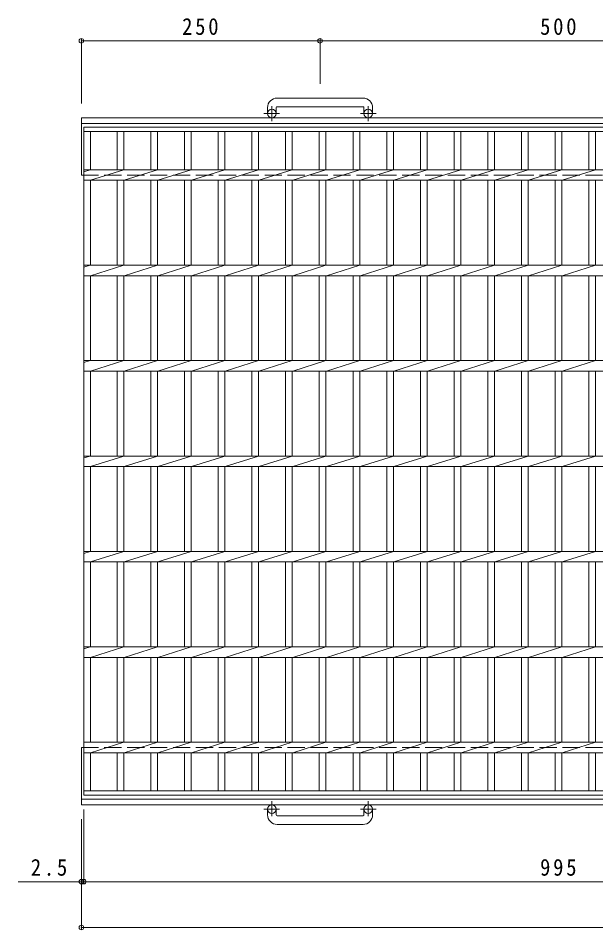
# Model space of a CAD drawing. Units: millimetres, scale not verified. Extents: x -928 to 979, y -824 to 813.
# Drawn here: x -928 to -323, y -260 to 696 of the extents above; entities that cross this region are included whole.
import ezdxf

# ---------------------------------------------------------------- set-up
doc = ezdxf.new("R2010")
doc.units = ezdxf.units.MM
doc.header["$LTSCALE"] = 6
doc.header["$PDMODE"] = 32
doc.header["$PDSIZE"] = 4.8
doc.linetypes.add('CHAIN1', pattern=[8, 5, -1, 1, -1])
doc.linetypes.add('DASHED3', pattern=[4, 3, -1])
for name, color, linetype, lineweight in [('B-1_ピット', 2, 'Continuous', 9), ('B-2_蓋', 3, 'Continuous', 9), ('B-4_寸法', 7, 'Continuous', 9)]:
    doc.layers.add(name, color=color, linetype=linetype, lineweight=lineweight)
doc.styles.add('ＭＳ ゴシック', font='')
doc.styles.get('ＭＳ ゴシック').set_extended_font_data('MS Gothic')

msp = doc.modelspace()

# ---------------------------------------------------------------- linework, layer by layer
at = {"layer": 'B-1_ピット'}
for p, q in [((-566.397, 611.84), (-656.397, 611.84)), ((-666.397, 601.841), (-666.397, 595.74)), ((-657.397, 601.841), (-657.397, 595.74)), ((-656.397, 602.84), (-566.397, 602.84)), ((-565.397, 601.841), (-565.397, 595.74)), ((-556.397, 601.841), (-556.397, 595.74)), ((-861.397, 531.241), (-861.397, 591.24)), ((287.252, 591.24), (-861.397, 591.24)), ((287.252, 585.24), (-861.397, 585.24)), ((-861.397, -68.76), (-861.397, -128.76)), ((287.252, -122.76), (-861.397, -122.76)), ((287.252, -128.76), (-861.397, -128.76)), ((-666.397, -139.361), (-666.397, -133.261)), ((-657.397, -139.361), (-657.397, -133.261)), ((-565.397, -139.361), (-565.397, -133.261)), ((-556.397, -139.361), (-556.397, -133.261)), ((-656.397, -140.361), (-566.397, -140.361)), ((-566.397, -149.36), (-656.397, -149.36))]:
    msp.add_line(p, q, dxfattribs=at)
at = {"layer": 'B-1_ピット', "linetype": 'CHAIN1'}
for p, q in [((-661.897, 587.633), (-661.897, 603.231)), ((-560.897, 587.633), (-560.897, 603.231)), ((-653.733, 595.74), (-670.141, 595.74)), ((-552.734, 595.74), (-569.14, 595.74)), ((-653.733, -133.261), (-670.141, -133.261)), ((-661.897, -125.154), (-661.897, -140.75)), ((-552.734, -133.261), (-569.14, -133.261)), ((-560.897, -125.154), (-560.897, -140.75))]:
    msp.add_line(p, q, dxfattribs=at)
at = {"layer": 'B-1_ピット', "linetype": 'DASHED3'}
for p, q in [((-861.397, 531.241), (287.252, 531.241)), ((-861.397, -68.76), (287.252, -68.76))]:
    msp.add_line(p, q, dxfattribs=at)
at = {"layer": 'B-1_ピット'}
for centre in [(-661.897, 595.74), (-560.897, 595.74), (-661.897, -133.261), (-560.897, -133.261)]:
    msp.add_circle(centre, 4.5, dxfattribs=at)
for centre, radius, start, end in [((-656.397, 601.841), 10, 90, 180), ((-566.397, 601.841), 10, 0, 90), ((-656.397, 601.841), 1, 90, 180), ((-566.397, 601.841), 1, 0, 90), ((-656.397, -139.361), 10, 180, 270), ((-656.397, -139.361), 1, 180, 270), ((-566.397, -139.361), 10, 270, 0), ((-566.397, -139.361), 1, 270, 0)]:
    msp.add_arc(centre, radius, start, end, dxfattribs=at)
at = {"layer": 'B-2_蓋'}
for p, q in [((-858.897, 581.241), (136.104, 581.241)), ((-858.897, -118.76), (-858.897, 581.241)), ((-858.897, 576.741), (136.104, 576.741)), ((-851.896, 536.74), (-851.896, 576.741)), ((-823.996, 576.741), (-823.996, 536.74)), ((-816.996, 576.741), (-816.996, 536.74)), ((-788.696, 576.741), (-788.696, 536.74)), ((-781.696, 576.741), (-781.696, 536.74)), ((-753.396, 576.741), (-753.396, 536.74)), ((-746.396, 576.741), (-746.396, 536.74)), ((-718.096, 576.741), (-718.096, 536.74)), ((-711.097, 576.741), (-711.097, 536.74)), ((-682.796, 576.741), (-682.796, 536.74)), ((-675.796, 576.741), (-675.796, 536.74)), ((-647.496, 576.741), (-647.496, 536.74)), ((-640.496, 576.741), (-640.496, 536.74)), ((-612.196, 576.741), (-612.196, 536.74)), ((-605.197, 576.741), (-605.197, 536.74)), ((-576.896, 576.741), (-576.896, 536.74)), ((-569.896, 576.741), (-569.896, 536.74)), ((-541.596, 576.741), (-541.596, 536.74)), ((-534.596, 576.741), (-534.596, 536.74)), ((-506.296, 576.741), (-506.296, 536.74)), ((-499.296, 576.741), (-499.296, 536.74)), ((-470.996, 576.741), (-470.996, 536.74)), ((-463.996, 576.741), (-463.996, 536.74)), ((-435.697, 576.741), (-435.697, 536.74)), ((-428.696, 576.741), (-428.696, 536.74)), ((-400.396, 576.741), (-400.396, 536.74)), ((-393.396, 576.741), (-393.396, 536.74)), ((-365.096, 576.741), (-365.096, 536.74)), ((-358.096, 576.741), (-358.096, 536.74)), ((-329.797, 576.741), (-329.797, 536.74)), ((-322.797, 576.741), (-322.797, 536.74)), ((-858.897, 536.74), (136.104, 536.74)), ((-858.897, 534.659), (-852.296, 536.74)), ((-851.896, 525.741), (-816.996, 536.74)), ((-816.596, 525.741), (-781.697, 536.74)), ((-781.296, 525.741), (-746.397, 536.74)), ((-745.996, 525.741), (-711.097, 536.74)), ((-710.697, 525.741), (-675.797, 536.74)), ((-675.396, 525.741), (-640.497, 536.74)), ((-640.096, 525.741), (-605.197, 536.74)), ((-604.796, 525.741), (-569.896, 536.74)), ((-569.496, 525.741), (-534.597, 536.74)), ((-534.196, 525.741), (-499.296, 536.74)), ((-498.897, 525.741), (-463.997, 536.74)), ((-463.596, 525.741), (-428.696, 536.74)), ((-428.296, 525.741), (-393.396, 536.74)), ((-392.997, 525.741), (-358.097, 536.74)), ((-357.696, 525.741), (-322.797, 536.74)), ((-858.897, 525.741), (136.104, 525.741)), ((-851.896, 436.74), (-851.896, 525.741)), ((-823.996, 525.741), (-823.996, 436.74)), ((-816.996, 525.741), (-816.996, 436.74)), ((-788.696, 525.741), (-788.696, 436.74)), ((-781.696, 525.741), (-781.696, 436.74)), ((-753.396, 525.741), (-753.396, 436.74)), ((-746.396, 525.741), (-746.396, 436.74)), ((-718.096, 525.741), (-718.096, 436.74)), ((-711.097, 525.741), (-711.097, 436.74)), ((-682.796, 525.741), (-682.796, 436.74)), ((-675.796, 525.741), (-675.796, 436.74)), ((-647.496, 525.741), (-647.496, 436.74)), ((-640.496, 525.741), (-640.496, 436.74)), ((-612.196, 525.741), (-612.196, 436.74)), ((-605.197, 525.741), (-605.197, 436.74)), ((-576.896, 525.741), (-576.896, 436.74)), ((-569.896, 525.741), (-569.896, 436.74)), ((-541.596, 525.741), (-541.596, 436.74)), ((-534.596, 525.741), (-534.596, 436.74)), ((-506.296, 525.741), (-506.296, 436.74)), ((-499.296, 525.741), (-499.296, 436.74)), ((-470.996, 525.741), (-470.996, 436.74)), ((-463.996, 525.741), (-463.996, 436.74)), ((-435.697, 525.741), (-435.697, 436.74)), ((-428.696, 525.741), (-428.696, 436.74)), ((-400.396, 525.741), (-400.396, 436.74)), ((-393.396, 525.741), (-393.396, 436.74)), ((-365.096, 525.741), (-365.096, 436.74)), ((-358.096, 525.741), (-358.096, 436.74)), ((-329.797, 525.741), (-329.797, 436.74)), ((-322.797, 525.741), (-322.797, 436.74)), ((-858.897, 436.74), (136.104, 436.74)), ((-858.897, 434.659), (-852.296, 436.74)), ((-851.896, 425.741), (-816.996, 436.74)), ((-816.596, 425.741), (-781.697, 436.74)), ((-781.296, 425.741), (-746.397, 436.74)), ((-745.996, 425.741), (-711.097, 436.74)), ((-710.697, 425.741), (-675.797, 436.74)), ((-675.396, 425.741), (-640.497, 436.74)), ((-640.096, 425.741), (-605.197, 436.74)), ((-604.796, 425.741), (-569.896, 436.74)), ((-569.496, 425.741), (-534.597, 436.74)), ((-534.196, 425.741), (-499.296, 436.74)), ((-498.897, 425.741), (-463.997, 436.74)), ((-463.596, 425.741), (-428.696, 436.74)), ((-428.296, 425.741), (-393.396, 436.74)), ((-392.997, 425.741), (-358.097, 436.74)), ((-357.696, 425.741), (-322.797, 436.74)), ((-858.897, 425.741), (136.104, 425.741)), ((-851.896, 336.74), (-851.896, 425.741)), ((-823.996, 425.741), (-823.996, 336.74)), ((-816.996, 425.741), (-816.996, 336.74)), ((-788.696, 425.741), (-788.696, 336.74)), ((-781.696, 425.741), (-781.696, 336.74)), ((-753.396, 425.741), (-753.396, 336.74)), ((-746.396, 425.741), (-746.396, 336.74)), ((-718.096, 425.741), (-718.096, 336.74)), ((-711.097, 425.741), (-711.097, 336.74)), ((-682.796, 425.741), (-682.796, 336.74)), ((-675.796, 425.741), (-675.796, 336.74)), ((-647.496, 425.741), (-647.496, 336.74)), ((-640.496, 425.741), (-640.496, 336.74)), ((-612.196, 425.741), (-612.196, 336.74)), ((-605.197, 425.741), (-605.197, 336.74)), ((-576.896, 425.741), (-576.896, 336.74)), ((-569.896, 425.741), (-569.896, 336.74)), ((-541.596, 425.741), (-541.596, 336.74)), ((-534.596, 425.741), (-534.596, 336.74)), ((-506.296, 425.741), (-506.296, 336.74)), ((-499.296, 425.741), (-499.296, 336.74)), ((-470.996, 425.741), (-470.996, 336.74)), ((-463.996, 425.741), (-463.996, 336.74)), ((-435.697, 425.741), (-435.697, 336.74)), ((-428.696, 425.741), (-428.696, 336.74)), ((-400.396, 425.741), (-400.396, 336.74)), ((-393.396, 425.741), (-393.396, 336.74)), ((-365.096, 425.741), (-365.096, 336.74)), ((-358.096, 425.741), (-358.096, 336.74)), ((-329.797, 425.741), (-329.797, 336.74)), ((-322.797, 425.741), (-322.797, 336.74)), ((-858.897, 336.74), (136.104, 336.74)), ((-858.897, 334.66), (-852.296, 336.74)), ((-851.896, 325.74), (-816.996, 336.74)), ((-816.596, 325.74), (-781.697, 336.74)), ((-781.296, 325.74), (-746.397, 336.74)), ((-745.996, 325.74), (-711.097, 336.74)), ((-710.697, 325.74), (-675.797, 336.74)), ((-675.396, 325.74), (-640.497, 336.74)), ((-640.096, 325.74), (-605.197, 336.74)), ((-604.796, 325.74), (-569.896, 336.74)), ((-569.496, 325.74), (-534.597, 336.74)), ((-534.196, 325.74), (-499.296, 336.74)), ((-498.897, 325.74), (-463.997, 336.74)), ((-463.596, 325.74), (-428.696, 336.74)), ((-428.296, 325.74), (-393.396, 336.74)), ((-392.997, 325.74), (-358.097, 336.74)), ((-357.696, 325.74), (-322.797, 336.74)), ((-858.897, 325.74), (136.104, 325.74)), ((-851.896, 236.74), (-851.896, 325.74)), ((-823.996, 325.74), (-823.996, 236.74)), ((-816.996, 325.74), (-816.996, 236.74)), ((-788.696, 325.74), (-788.696, 236.74)), ((-781.696, 325.74), (-781.696, 236.74)), ((-753.396, 325.74), (-753.396, 236.74)), ((-746.396, 325.74), (-746.396, 236.74)), ((-718.096, 325.74), (-718.096, 236.74)), ((-711.097, 325.74), (-711.097, 236.74)), ((-682.796, 325.74), (-682.796, 236.74)), ((-675.796, 325.74), (-675.796, 236.74)), ((-647.496, 325.74), (-647.496, 236.74)), ((-640.496, 325.74), (-640.496, 236.74)), ((-612.196, 325.74), (-612.196, 236.74)), ((-605.197, 325.74), (-605.197, 236.74)), ((-576.896, 325.74), (-576.896, 236.74)), ((-569.896, 325.74), (-569.896, 236.74)), ((-541.596, 325.74), (-541.596, 236.74)), ((-534.596, 325.74), (-534.596, 236.74)), ((-506.296, 325.74), (-506.296, 236.74)), ((-499.296, 325.74), (-499.296, 236.74)), ((-470.996, 325.74), (-470.996, 236.74)), ((-463.996, 325.74), (-463.996, 236.74)), ((-435.697, 325.74), (-435.697, 236.74)), ((-428.696, 325.74), (-428.696, 236.74)), ((-400.396, 325.74), (-400.396, 236.74)), ((-393.396, 325.74), (-393.396, 236.74)), ((-365.096, 325.74), (-365.096, 236.74)), ((-358.096, 325.74), (-358.096, 236.74)), ((-329.797, 325.74), (-329.797, 236.74)), ((-322.797, 325.74), (-322.797, 236.74)), ((-858.897, 236.74), (136.104, 236.74)), ((-858.897, 234.659), (-852.296, 236.74)), ((-851.896, 225.74), (-816.996, 236.74)), ((-816.596, 225.74), (-781.697, 236.74)), ((-781.296, 225.74), (-746.397, 236.74)), ((-745.996, 225.74), (-711.097, 236.74)), ((-710.697, 225.74), (-675.797, 236.74)), ((-675.396, 225.74), (-640.497, 236.74)), ((-640.096, 225.74), (-605.197, 236.74)), ((-604.796, 225.74), (-569.896, 236.74)), ((-569.496, 225.74), (-534.597, 236.74)), ((-534.196, 225.74), (-499.296, 236.74)), ((-498.897, 225.74), (-463.997, 236.74)), ((-463.596, 225.74), (-428.696, 236.74)), ((-428.296, 225.74), (-393.396, 236.74)), ((-392.997, 225.74), (-358.097, 236.74)), ((-357.696, 225.74), (-322.797, 236.74)), ((-858.897, 225.74), (136.104, 225.74)), ((-851.896, 136.74), (-851.896, 225.74)), ((-823.996, 225.74), (-823.996, 136.74)), ((-816.996, 225.74), (-816.996, 136.74)), ((-788.696, 225.74), (-788.696, 136.74)), ((-781.696, 225.74), (-781.696, 136.74)), ((-753.396, 225.74), (-753.396, 136.74)), ((-746.396, 225.74), (-746.396, 136.74)), ((-718.096, 225.74), (-718.096, 136.74)), ((-711.097, 225.74), (-711.097, 136.74)), ((-682.796, 225.74), (-682.796, 136.74)), ((-675.796, 225.74), (-675.796, 136.74)), ((-647.496, 225.74), (-647.496, 136.74)), ((-640.496, 225.74), (-640.496, 136.74)), ((-612.196, 225.74), (-612.196, 136.74)), ((-605.197, 225.74), (-605.197, 136.74)), ((-576.896, 225.74), (-576.896, 136.74)), ((-569.896, 225.74), (-569.896, 136.74)), ((-541.596, 225.74), (-541.596, 136.74)), ((-534.596, 225.74), (-534.596, 136.74)), ((-506.296, 225.74), (-506.296, 136.74)), ((-499.296, 225.74), (-499.296, 136.74)), ((-470.996, 225.74), (-470.996, 136.74)), ((-463.996, 225.74), (-463.996, 136.74)), ((-435.697, 225.74), (-435.697, 136.74)), ((-428.696, 225.74), (-428.696, 136.74)), ((-400.396, 225.74), (-400.396, 136.74)), ((-393.396, 225.74), (-393.396, 136.74)), ((-365.096, 225.74), (-365.096, 136.74)), ((-358.096, 225.74), (-358.096, 136.74)), ((-329.797, 225.74), (-329.797, 136.74)), ((-322.797, 225.74), (-322.797, 136.74)), ((-858.897, 136.74), (136.104, 136.74)), ((-858.897, 134.659), (-852.296, 136.74)), ((-851.896, 125.74), (-816.996, 136.74)), ((-816.596, 125.74), (-781.697, 136.74)), ((-781.296, 125.74), (-746.397, 136.74)), ((-745.996, 125.74), (-711.097, 136.74)), ((-710.697, 125.74), (-675.797, 136.74)), ((-675.396, 125.74), (-640.497, 136.74)), ((-640.096, 125.74), (-605.197, 136.74)), ((-604.796, 125.74), (-569.896, 136.74)), ((-569.496, 125.74), (-534.597, 136.74)), ((-534.196, 125.74), (-499.296, 136.74)), ((-498.897, 125.74), (-463.997, 136.74)), ((-463.596, 125.74), (-428.696, 136.74)), ((-428.296, 125.74), (-393.396, 136.74)), ((-392.997, 125.74), (-358.097, 136.74)), ((-357.696, 125.74), (-322.797, 136.74)), ((-858.897, 125.74), (136.104, 125.74)), ((-851.896, 36.74), (-851.896, 125.74)), ((-823.996, 125.74), (-823.996, 36.74)), ((-816.996, 125.74), (-816.996, 36.74)), ((-788.696, 125.74), (-788.696, 36.74)), ((-781.696, 125.74), (-781.696, 36.74)), ((-753.396, 125.74), (-753.396, 36.74)), ((-746.396, 125.74), (-746.396, 36.74)), ((-718.096, 125.74), (-718.096, 36.74)), ((-711.097, 125.74), (-711.097, 36.74)), ((-682.796, 125.74), (-682.796, 36.74)), ((-675.796, 125.74), (-675.796, 36.74)), ((-647.496, 125.74), (-647.496, 36.74)), ((-640.496, 125.74), (-640.496, 36.74)), ((-612.196, 125.74), (-612.196, 36.74)), ((-605.197, 125.74), (-605.197, 36.74)), ((-576.896, 125.74), (-576.896, 36.74)), ((-569.896, 125.74), (-569.896, 36.74)), ((-541.596, 125.74), (-541.596, 36.74)), ((-534.596, 125.74), (-534.596, 36.74)), ((-506.296, 125.74), (-506.296, 36.74)), ((-499.296, 125.74), (-499.296, 36.74)), ((-470.996, 125.74), (-470.996, 36.74)), ((-463.996, 125.74), (-463.996, 36.74)), ((-435.697, 125.74), (-435.697, 36.74)), ((-428.696, 125.74), (-428.696, 36.74)), ((-400.396, 125.74), (-400.396, 36.74)), ((-393.396, 125.74), (-393.396, 36.74)), ((-365.096, 125.74), (-365.096, 36.74)), ((-358.096, 125.74), (-358.096, 36.74)), ((-329.797, 125.74), (-329.797, 36.74)), ((-322.797, 125.74), (-322.797, 36.74)), ((-858.897, 36.74), (136.104, 36.74)), ((-858.897, 34.659), (-852.296, 36.74)), ((-851.896, 25.74), (-816.996, 36.74)), ((-816.596, 25.74), (-781.697, 36.74)), ((-781.296, 25.74), (-746.397, 36.74)), ((-745.996, 25.74), (-711.097, 36.74)), ((-710.697, 25.74), (-675.797, 36.74)), ((-675.396, 25.74), (-640.497, 36.74)), ((-640.096, 25.74), (-605.197, 36.74)), ((-604.796, 25.74), (-569.896, 36.74)), ((-569.496, 25.74), (-534.597, 36.74)), ((-534.196, 25.74), (-499.296, 36.74)), ((-498.897, 25.74), (-463.997, 36.74)), ((-463.596, 25.74), (-428.696, 36.74)), ((-428.296, 25.74), (-393.396, 36.74)), ((-392.997, 25.74), (-358.097, 36.74)), ((-357.696, 25.74), (-322.797, 36.74)), ((-858.897, 25.74), (136.104, 25.74)), ((-851.896, -63.26), (-851.896, 25.74)), ((-823.996, 25.74), (-823.996, -63.26)), ((-816.996, 25.74), (-816.996, -63.26)), ((-788.696, 25.74), (-788.696, -63.26)), ((-781.696, 25.74), (-781.696, -63.26)), ((-753.396, 25.74), (-753.396, -63.26)), ((-746.396, 25.74), (-746.396, -63.26)), ((-718.096, 25.74), (-718.096, -63.26)), ((-711.097, 25.74), (-711.097, -63.26)), ((-682.796, 25.74), (-682.796, -63.26)), ((-675.796, 25.74), (-675.796, -63.26)), ((-647.496, 25.74), (-647.496, -63.26)), ((-640.496, 25.74), (-640.496, -63.26)), ((-612.196, 25.74), (-612.196, -63.26)), ((-605.197, 25.74), (-605.197, -63.26)), ((-576.896, 25.74), (-576.896, -63.26)), ((-569.896, 25.74), (-569.896, -63.26)), ((-541.596, 25.74), (-541.596, -63.26)), ((-534.596, 25.74), (-534.596, -63.26)), ((-506.296, 25.74), (-506.296, -63.26)), ((-499.296, 25.74), (-499.296, -63.26)), ((-470.996, 25.74), (-470.996, -63.26)), ((-463.996, 25.74), (-463.996, -63.26)), ((-435.697, 25.74), (-435.697, -63.26)), ((-428.696, 25.74), (-428.696, -63.26)), ((-400.396, 25.74), (-400.396, -63.26)), ((-393.396, 25.74), (-393.396, -63.26)), ((-365.096, 25.74), (-365.096, -63.26)), ((-358.096, 25.74), (-358.096, -63.26)), ((-329.797, 25.74), (-329.797, -63.26)), ((-322.797, 25.74), (-322.797, -63.26)), ((-858.897, -63.26), (136.104, -63.26)), ((-851.896, -74.259), (-816.996, -63.259)), ((-816.596, -74.259), (-781.697, -63.259)), ((-781.296, -74.259), (-746.397, -63.259)), ((-745.996, -74.259), (-711.097, -63.259)), ((-710.697, -74.259), (-675.797, -63.259)), ((-675.396, -74.259), (-640.497, -63.259)), ((-640.096, -74.259), (-605.197, -63.259)), ((-604.796, -74.259), (-569.896, -63.259)), ((-569.496, -74.259), (-534.597, -63.259)), ((-534.196, -74.259), (-499.296, -63.259)), ((-498.897, -74.259), (-463.997, -63.259)), ((-463.596, -74.259), (-428.696, -63.259)), ((-428.296, -74.259), (-393.396, -63.259)), ((-392.997, -74.259), (-358.097, -63.259)), ((-357.696, -74.259), (-322.797, -63.259)), ((-858.897, -74.259), (136.104, -74.259)), ((-851.896, -114.26), (-851.896, -74.259)), ((-823.996, -74.259), (-823.996, -114.26)), ((-816.996, -74.259), (-816.996, -114.26)), ((-788.696, -74.259), (-788.696, -114.26)), ((-781.696, -74.259), (-781.696, -114.26)), ((-753.396, -74.259), (-753.396, -114.26)), ((-746.396, -74.259), (-746.396, -114.26)), ((-718.096, -74.259), (-718.096, -114.26)), ((-711.097, -74.259), (-711.097, -114.26)), ((-682.796, -74.259), (-682.796, -114.26)), ((-675.796, -74.259), (-675.796, -114.26)), ((-647.496, -74.259), (-647.496, -114.26)), ((-640.496, -74.259), (-640.496, -114.26)), ((-612.196, -74.259), (-612.196, -114.26)), ((-605.197, -74.259), (-605.197, -114.26)), ((-576.896, -74.259), (-576.896, -114.26)), ((-569.896, -74.259), (-569.896, -114.26)), ((-541.596, -74.259), (-541.596, -114.26)), ((-534.596, -74.259), (-534.596, -114.26)), ((-506.296, -74.259), (-506.296, -114.26)), ((-499.296, -74.259), (-499.296, -114.26)), ((-470.996, -74.259), (-470.996, -114.26)), ((-463.996, -74.259), (-463.996, -114.26)), ((-435.697, -74.259), (-435.697, -114.26)), ((-428.696, -74.259), (-428.696, -114.26)), ((-400.396, -74.259), (-400.396, -114.26)), ((-393.396, -74.259), (-393.396, -114.26)), ((-365.096, -74.259), (-365.096, -114.26)), ((-358.096, -74.259), (-358.096, -114.26)), ((-329.797, -74.259), (-329.797, -114.26)), ((-322.797, -74.259), (-322.797, -114.26)), ((136.104, -114.26), (-858.897, -114.26)), ((136.104, -118.76), (-858.897, -118.76))]:
    msp.add_line(p, q, dxfattribs=at)
at = {"layer": 'B-4_寸法'}
for p, q in [((-861.397, 606.241), (-861.397, 673.64)), ((-861.397, 671.84), (287.252, 671.84)), ((-611.397, 626.84), (-611.397, 673.64)), ((-858.897, -133.76), (-858.897, -211.16)), ((-861.397, -143.76), (-861.397, -259.16)), ((-927.573, -209.36), (287.252, -209.36)), ((-861.397, -257.36), (287.252, -257.36))]:
    msp.add_line(p, q, dxfattribs=at)
for p in [(-861.397, 671.84), (-611.397, 671.84), (-861.397, -209.36), (-858.897, -209.36), (-861.397, -257.36)]:
    msp.add_point(p, dxfattribs=at)

# ---------------------------------------------------------------- texts
at = {"layer": 'B-4_寸法', "color": 2, "char_height": 17.6, "attachment_point": 7, "style": 'ＭＳ ゴシック'}
for s, insert in [('\\T1.27;\\W0.9;250', (-755.897, 677.84)), ('\\T1.27;\\W0.9;500', (-380.897, 677.84)), ('\\T1.27;\\W0.9;2.5', (-914.394, -203.36)), ('\\T1.27;\\W0.9;995', (-380.896, -203.36))]:
    msp.add_mtext(s, dxfattribs=dict(at, insert=insert))

doc.saveas('drawing.dxf')
